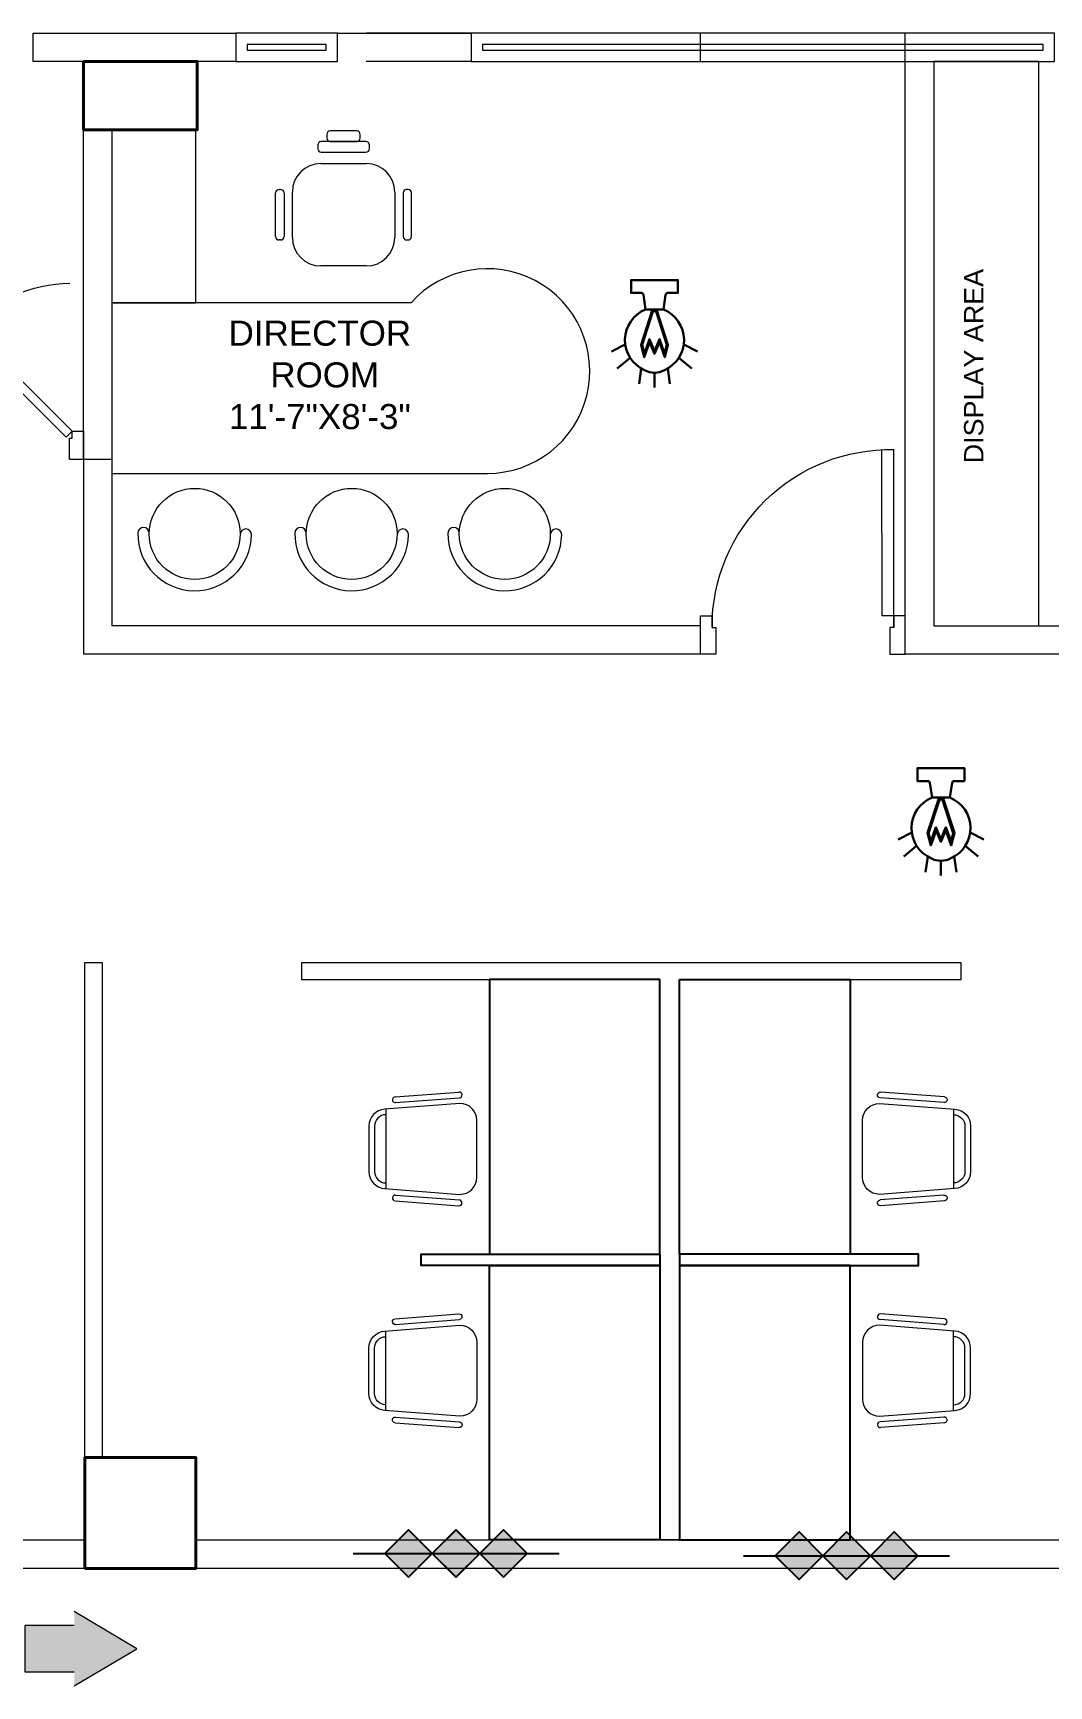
# Model space of a CAD drawing. Header units: inches. Extents: x -250485 to 735580, y -140410 to 288049.
# Drawn here: x 32061 to 32239.7, y 21566.8 to 21857.4 of the extents above; entities that cross this region are included whole.
import ezdxf

# ---------------------------------------------------------------- set-up
doc = ezdxf.new("R2010")
doc.units = ezdxf.units.IN
doc.header["$MEASUREMENT"] = 0
for name, color, linetype, lineweight in [('A column', 106, 'Continuous', 40), ('coloum', 220, 'Continuous', 0), ('DOOR', 222, 'Continuous', 0), ('Emergency Light', 251, 'Continuous', 15), ('evacuation plan', 162, 'Continuous', 13), ('FURNITURE', 144, 'Continuous', 0), ('Layer1', 134, 'Continuous', 0)]:
    doc.layers.add(name, color=color, linetype=linetype, lineweight=lineweight)
doc.layers.add('A Furniture', color=7, linetype='Continuous')
doc.layers.add('fire rated wall', color=7, linetype='Continuous')
doc.styles.add('style1', font='arial.ttf')

# ---------------------------------------------------------------- blocks, each defined once
blk = doc.blocks.new('30 door')
at = {"layer": 'DOOR'}
blk.add_lwpolyline([(-5, 28), (-5, 30), (0, 30), (0, 27.5), (-3.75, 27.5), (-3.75, 28), (-5, 28, 0.181643), (-22.32, 21.45), (-23.38, 20.38), (-5, 2), (-5, 0), (0, 0), (0, 2.5), (-3.75, 2.5), (-3.75, 2), (-5, 2), (-3.94, 3.06), (-22.32, 21.45), (-23.38, 20.38, 0.194724), (-31, 2.42, 0.196084)], format="xyb", dxfattribs=at)
blk = doc.blocks.new('A$C03734933')
at = {"layer": 'FURNITURE', "color": 0, "lineweight": 13}
for p, q in [((-17.03, -0.59), (-8.24, 6.47)), ((-6.99, 4.91), (-17.34, -3.4)), ((-16.41, -1.37), (-7.62, 5.69)), ((2.82, -4.13), (-2.82, 4.13)), ((-17.16, -3.25), (-9.25, -14.81)), ((-17.94, -7.43), (-13.43, -14.02)), ((-17.11, -6.87), (-12.6, -13.46)), ((-9.45, -14.93), (2.04, -8.3)), ((-7.22, -14.79), (2.54, -9.16)), ((-6.72, -15.66), (3.04, -10.03))]:
    blk.add_line(p, q, dxfattribs=at)
for centre, radius, start, end in [((-7.93, 6.08), 0.5, 308.7694, 128.7694), ((-5.3, 2.43), 3, 34.3706, 124.3706), ((-16.72, -0.98), 0.5, 128.7694, 308.7694), ((-15.46, -5.74), 3, 128.7694, 214.3706), ((-15.46, -5.74), 2, 124.3706, 214.3706), ((0.35, -5.82), 3, 304.3706, 34.3706), ((2.79, -9.6), 0.5, 299.9719, 119.9719), ((-10.95, -12.33), 3, 214.3706, 299.9719), ((-10.95, -12.33), 2, 214.3706, 304.3706), ((-6.97, -15.23), 0.5, 119.9719, 299.9719)]:
    blk.add_arc(centre, radius, start, end, dxfattribs=at)
blk = doc.blocks.new('A$C2EF268AB')
at = {"layer": 'FURNITURE', "color": 0, "lineweight": 13}
blk.add_blockref('A$C03734933', (15.46, 5.74), dxfattribs=at)
blk = doc.blocks.new('A$C64D156CA')
at = {"layer": 'A Furniture', "ltscale": 30, "elevation": 0.3}
for points in [[(-64.86, 96.59), (-34.86, 96.59), (-34.86, 48.32), (-64.86, 48.32)], [(-64.86, 46.32), (-22.86, 46.32), (-22.86, 48.32), (-64.86, 48.32)], [(-64.86, -1.94), (-34.86, -1.94), (-34.86, 46.32), (-64.86, 46.32)]]:
    blk.add_lwpolyline(points, close=True, dxfattribs=at)
at = {"layer": 'FURNITURE', "lineweight": 13, "xscale": -1, "rotation": 34.37064687524951}
blk.add_blockref('A$C2EF268AB', (-16.67, 70.83, 0.3), dxfattribs=at)
at = {"layer": 'FURNITURE', "lineweight": 13, "rotation": 145.6293531247505}
blk.add_blockref('A$C2EF268AB', (-16.67, 23.82, 0.3), dxfattribs=at)
blk = doc.blocks.new('A$C2D517346')
at = {"layer": 'DOOR'}
for p, q in [((2.25, 5.25), (2.25, 39.99)), ((4.5, 7.5), (4.59, 39.99)), ((0, 7.5), (4.5, 7.5))]:
    blk.add_line(p, q, dxfattribs=at)
for points in [[(0, 7.5), (2.25, 7.5), (2.25, 5.25), (3, 5.25), (3, 0), (0, 0)], [(40, 7.5), (37.75, 7.5), (37.75, 5.25), (37, 5.25), (37, 0), (40, 0)]]:
    blk.add_lwpolyline(points, close=True, dxfattribs=at)
blk.add_arc((3, 5.25), 34.75, 0, 91.2375, dxfattribs=at)
blk = doc.blocks.new('A$C2FFA6C9D')
at = {"layer": 'FURNITURE'}
blk.add_circle((0, -8), 8, dxfattribs=at)
for centre, radius, start, end in [((-9, -7.87), 1, 359.17, 179.17), ((0, -8), 10, 179.17, 359.17), ((9, -8.13), 1, 359.17, 179.17)]:
    blk.add_arc(centre, radius, start, end, dxfattribs=at)
blk = doc.blocks.new('A$C28A26137')
at = {"layer": 'FURNITURE'}
for p, q in [((2.33, 0), (-2.33, 0)), ((-4.54, -2.47), (-4.54, -3.14)), ((3.94, -1.87), (-3.94, -1.87)), ((-2.93, -0.6), (-2.93, -1.27)), ((-2.33, -1.87), (2.33, -1.87)), ((2.93, -1.27), (2.93, -0.6)), ((4.54, -3.14), (4.54, -2.47)), ((-4, -5.74), (4, -5.74)), ((-3.94, -3.74), (3.94, -3.74)), ((-11.95, -18.57), (-11.95, -10.91)), ((-11.35, -10.31), (-11.07, -10.31)), ((-10.47, -10.91), (-10.47, -18.57)), ((-9, -18.74), (-9, -10.74)), ((9, -10.74), (9, -18.74)), ((10.47, -10.91), (10.47, -18.57)), ((11.35, -10.31), (11.07, -10.31)), ((11.95, -18.57), (11.95, -10.91)), ((-11.07, -19.17), (-11.35, -19.17)), ((11.07, -19.17), (11.35, -19.17)), ((4, -23.74), (-4, -23.74))]:
    blk.add_line(p, q, dxfattribs=at)
for centre, radius, start, end in [((-3.94, -2.47), 0.6, 90, 180), ((-2.33, -0.6), 0.6, 90, 180), ((-2.33, -1.27), 0.6, 180, 270), ((2.33, -0.6), 0.6, 0, 90), ((2.33, -1.27), 0.6, 270, 0), ((3.94, -2.47), 0.6, 0, 90), ((-4, -10.74), 5, 90, 180), ((-3.94, -3.14), 0.6, 180, 270), ((3.94, -3.14), 0.6, 270, 0), ((4, -10.74), 5, 0, 90), ((-11.35, -10.91), 0.6, 90, 180), ((-11.07, -10.91), 0.6, 0, 90), ((11.07, -10.91), 0.6, 90, 180), ((11.35, -10.91), 0.6, 0, 90), ((-11.35, -18.57), 0.6, 180, 270), ((-11.07, -18.57), 0.6, 270, 0), ((-4, -18.74), 5, 180, 270), ((4, -18.74), 5, 270, 0), ((11.07, -18.57), 0.6, 180, 270), ((11.35, -18.57), 0.6, 270, 0)]:
    blk.add_arc(centre, radius, start, end, dxfattribs=at)
blk = doc.blocks.new('A$C16DB04AD')
at = {"layer": 'Emergency Light', "color": 154, "lineweight": 30}
for p, q in [((-6.54, -14.39), (-9.59, -15.98)), ((6.54, -14.39), (9.59, -15.98)), ((-5.43, -17.4), (-8.33, -19.77)), ((5.43, -17.4), (8.33, -19.77)), ((-2.95, -19.78), (-3.46, -23.22)), ((0, -20.7), (0, -24)), ((2.95, -19.78), (3.46, -23.22))]:
    blk.add_line(p, q, dxfattribs=at)
blk.add_lwpolyline([(-2, -6.57), (-2.49, -3.28, 0.371278), (-2.94, -2.89), (-5.25, -2.89), (-5.25, 0), (5.25, 0), (5.25, -2.89), (2.94, -2.89, 0.371278), (2.49, -3.28), (2, -6.57)], format="xyb", dxfattribs=at)
at = {"layer": 'Emergency Light', "color": 1, "lineweight": 30}
blk.add_lwpolyline([(-0.43, -6.57), (-3.01, -14.48), (-2.28, -17.27), (-1.1, -13.91), (0, -16.5), (1.1, -13.91), (2.28, -17.27), (3.01, -14.48), (0.43, -6.57)], dxfattribs=at)
blk.add_lwpolyline([(0.43, -7.28, 0.690361), (-0.43, -7.28), (-2.75, -14.5), (-2.25, -16.42), (-1.12, -13.21), (0, -15.86), (1.12, -13.21), (2.25, -16.42), (2.75, -14.5), (0.43, -7.28)], format="xyb", dxfattribs=at)
at = {"layer": 'Emergency Light', "color": 154, "lineweight": 30}
blk.add_lwpolyline([(-2.02, -6.58), (2, -6.57)], dxfattribs=at)
for centre, radius, start, end in [((0.78, -13.41), 7.38, 112.0671, 245.9767), ((-0.78, -13.41), 7.38, 294.0233, 67.9329), ((0, -15.96), 4.74, 241.9689, 298.0311)]:
    blk.add_arc(centre, radius, start, end, dxfattribs=at)
blk = doc.blocks.new('hfev')
at = {"layer": 'evacuation plan'}
h = blk.add_hatch(color=60, dxfattribs=at)
h.dxf.hatch_style = 1
h.paths.add_polyline_path([(40299.06, 13041.14), (40287.18, 13021.16), (40310.94, 13021.16)])
h.paths.add_polyline_path([(40306.54, 13021.16), (40291.58, 13021.16), (40291.58, 13005.53), (40306.54, 13005.53)])
at = {"layer": 'evacuation plan', "color": 9, "true_color": 0xafd9aa}
for p, q in [((40287.18, 13021.16), (40299.06, 13041.14)), ((40299.06, 13041.14), (40310.94, 13021.16)), ((40291.58, 13021.16), (40291.58, 13005.53)), ((40306.54, 13021.16), (40306.54, 13005.53)), ((40291.58, 13005.53), (40306.54, 13005.53))]:
    blk.add_line(p, q, dxfattribs=at)
blk = doc.blocks.new('bfg')
at = {"layer": 'fire rated wall'}
h = blk.add_hatch(color=1, dxfattribs=at)
h.dxf.hatch_style = 1
h.paths.add_polyline_path([(9432308.67, -5613534.51), (9432321.43, -5613547.26), (9432334.18, -5613534.51)])
h.paths.add_polyline_path([(9432334.18, -5613534.51), (9432321.43, -5613521.75), (9432308.67, -5613534.51)])
h.paths.add_polyline_path([(9432334.18, -5613534.51), (9432359.68, -5613534.51), (9432346.93, -5613521.75)])
h.paths.add_polyline_path([(9432334.18, -5613534.51), (9432346.93, -5613547.26), (9432359.68, -5613534.51)])
at = {"layer": 'fire rated wall', "color": 1, "elevation": 0}
for points in [[(9432321.43, -5613547.26), (9432334.18, -5613534.51), (9432321.43, -5613521.75), (9432308.67, -5613534.51)], [(9432346.93, -5613547.26), (9432359.68, -5613534.51), (9432346.93, -5613521.75), (9432334.18, -5613534.51)]]:
    blk.add_lwpolyline(points, close=True, dxfattribs=at)
blk.add_lwpolyline([(9432291.67, -5613534.51), (9432376.69, -5613534.51)], dxfattribs=at)
blk = doc.blocks.new('3HR RATE')
at = {"layer": 'fire rated wall', "xscale": 1.292997314696549, "yscale": 1.292997314696549, "zscale": 1.292997314696549}
for p in [(-12191616.2, 7245476.7), (-12191583.2, 7245476.7)]:
    blk.add_blockref('bfg', p, dxfattribs=at)

msp = doc.modelspace()

# ---------------------------------------------------------------- linework, layer by layer
at = {"layer": 'A column', "color": 7}
msp.add_lwpolyline([(32069.91, 21852.43), (32089.91, 21852.43), (32089.91, 21840.43), (32069.91, 21840.43), (32069.91, 21852.43)], dxfattribs=at)
msp.add_lwpolyline([(32070.16, 21587.43), (32089.66, 21587.43), (32089.66, 21606.93), (32070.16, 21606.93)], close=True, dxfattribs=at)
at = {"layer": 'coloum', "color": 7, "ltscale": 30}
for p, q in [((32114.58, 21857.43), (32119.58, 21857.43)), ((32119.58, 21857.43), (32138.08, 21857.43)), ((32138.08, 21857.43), (32138.08, 21852.43)), ((32178.4, 21852.43), (32178.4, 21857.43)), ((32214.4, 21748.18), (32214.4, 21857.43)), ((32138.08, 21852.43), (32119.58, 21852.43)), ((32219.4, 21852.43), (32219.4, 21753.18)), ((32069.91, 21782.43), (32069.91, 21748.18)), ((32074.91, 21782.43), (32074.91, 21753.18)), ((32178.4, 21753.18), (32074.91, 21753.18)), ((32178.4, 21748.18), (32178.4, 21753.18)), ((32219.4, 21753.18), (32394.97, 21753.18)), ((32178.4, 21748.18), (32069.91, 21748.18)), ((32394.97, 21748.18), (32214.4, 21748.18))]:
    msp.add_line(p, q, dxfattribs=at)
for points in [[(32061.03, 21857.43), (32096.66, 21857.43), (32096.66, 21852.43), (32061.03, 21852.43)], [(32098.66, 21855.43), (32098.66, 21854.43), (32112.58, 21854.43), (32112.58, 21855.43)], [(32140.08, 21855.43), (32140.08, 21854.43), (32238.66, 21854.43), (32238.66, 21855.43)], [(32237.9, 21852.43), (32219.4, 21852.43), (32219.4, 21753.18), (32237.9, 21753.18)], [(32074.91, 21782.43), (32069.91, 21782.43), (32069.91, 21840.43), (32074.91, 21840.43)], [(31850.16, 21592.43), (32070.16, 21592.43), (32070.16, 21587.43), (31850.16, 21587.43)], [(32089.66, 21592.43), (32309.66, 21592.43), (32309.66, 21587.43), (32089.66, 21587.43)]]:
    msp.add_lwpolyline(points, close=True, dxfattribs=at)
for points in [[(32096.66, 21857.43), (32096.66, 21852.43), (32114.58, 21852.43), (32114.58, 21857.43), (32096.66, 21857.43)], [(32138.08, 21857.43), (32138.08, 21852.43), (32240.66, 21852.43), (32240.66, 21857.43), (32119.58, 21857.43)], [(32070.16, 21606.93), (32070.16, 21693.95), (32073.16, 21693.95), (32073.16, 21606.93), (32070.16, 21606.93)], [(32171.27, 21592.43), (32171.27, 21690.95), (32141.27, 21690.95), (32108.27, 21690.95), (32108.27, 21693.95), (32171.27, 21693.95), (32174.27, 21693.95), (32224.17, 21693.95), (32224.17, 21690.95), (32174.69, 21690.95), (32174.69, 21592.43), (32171.27, 21592.43)]]:
    msp.add_lwpolyline(points, dxfattribs=at)
at = {"layer": 'coloum', "color": 7}
msp.add_lwpolyline([(32074.91, 21840.43), (32074.91, 21809.98), (32089.66, 21809.98), (32089.66, 21840.43), (32074.91, 21840.43)], dxfattribs=at)
msp.add_lwpolyline([(32127.49, 21809.98), (32074.91, 21809.98), (32074.91, 21779.98), (32140.91, 21779.98, 1.542659)], format="xyb", close=True, dxfattribs=at)

# ---------------------------------------------------------------- block references
at = {"layer": 'coloum', "color": 7, "lineweight": 13}
for name, p in [('A$C28A26137', (32115.63, 21840.21)), ('A$C2FFA6C9D', (32089.45, 21777.35)), ('A$C2FFA6C9D', (32117.06, 21777.35)), ('A$C2FFA6C9D', (32143.98, 21777.35))]:
    msp.add_blockref(name, p, dxfattribs=at)
at = {"layer": 'coloum', "color": 7, "xscale": -1, "rotation": 90}
msp.add_blockref('30 door', (32069.91, 21782.43), dxfattribs=at)
at = {"layer": 'coloum', "color": 7, "ltscale": 30, "xscale": -0.9000000000014551, "yscale": 0.9000000000014551, "zscale": 0.9}
msp.add_blockref('A$C2D517346', (32214.4, 21748.18), dxfattribs=at)
at = {"layer": 'coloum', "color": 7, "ltscale": 30, "xscale": -1}
msp.add_blockref('A$C64D156CA', (32106.4, 21594.37, -0.3), dxfattribs=at)
at = {"layer": 'coloum', "color": 7, "ltscale": 30}
msp.add_blockref('A$C64D156CA', (32239.56, 21594.37, -0.3), dxfattribs=at)
at = {"layer": 'Emergency Light', "lineweight": 30, "xscale": 0.7868064756185049, "yscale": 0.7868064756185049, "zscale": 0.7868064756213451}
for p in [(32170.3, 21813.99), (32220.67, 21728.16)]:
    msp.add_blockref('A$C16DB04AD', p, dxfattribs=at)
at = {"layer": 'evacuation plan', "color": 11, "true_color": 0xf27172, "xscale": -0.5499328878868255, "yscale": 0.5499328878868255, "zscale": 0.5499328876488784, "rotation": 270}
msp.add_blockref('hfev', (24907.5, -588.49), dxfattribs=at)
at = {"layer": 'Layer1', "xscale": 0.2533935670508072, "yscale": 0.2533935670526262, "zscale": 0.2533935670521235}
for p in [(31024.76, 24835.61), (31093.44, 24835.21)]:
    msp.add_blockref('3HR RATE', p, dxfattribs=at)

# ---------------------------------------------------------------- texts
at = {"layer": 'coloum', "color": 7, "insert": (32228.17, 21798.86), "char_height": 3.388, "width": 95.2265, "attachment_point": 8, "rotation": 90, "style": 'style1'}
msp.add_mtext('DISPLAY AREA', dxfattribs=at)
at = {"layer": 'coloum', "color": 7, "insert": (32111.46, 21787.72), "char_height": 4.4, "width": 273.1485, "attachment_point": 8, "style": 'style1'}
msp.add_mtext('DIRECTOR\\P ROOM\\P11\'-7"X8\'-3"', dxfattribs=at)

doc.saveas('drawing.dxf')
